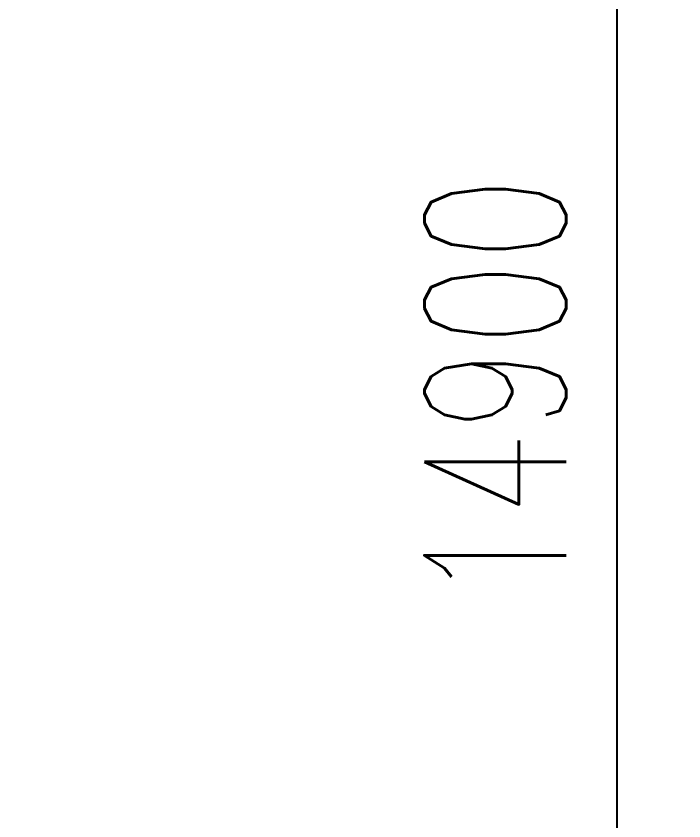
# Model space of a CAD drawing. Extents: x 220580 to 2027826, y -309201 to 71987.
# Drawn here: x 1043420 to 1045773, y -171747 to -168911 of the extents above; entities that cross this region are included whole.
import ezdxf

# ---------------------------------------------------------------- set-up
doc = ezdxf.new("R2010")
doc.units = 0
doc.layers.add('DIM', color=173, linetype='Continuous')
doc.styles.add('DHTEXT-1', font='ROMANS.shx', dxfattribs={"width": 0.7, "bigfont": 'CHINESE.shx'})
doc.dimstyles.new('ZN3', dxfattribs={"dimscale": 3, "dimtxt": 2.5, "dimasz": 1.5, "dimexe": 1, "dimexo": 2, "dimgap": 0.9, "dimtad": 1, "dimdec": 0, "dimdsep": 46, "dimtxsty": 'DHTEXT-1', "dimblk": 'ARCHTICK', "dimcen": 2.5, "dimclrd": 173, "dimclre": 173, "dimclrt": 7, "dimazin": 2, "dimtfac": 1, "dimtix": 1, "dimtmove": 2, "dimatfit": 3, "dimfxl": 0, "dimarcsym": 0})

# ---------------------------------------------------------------- blocks, each defined once
blk = doc.blocks.new('_ArchTick')
at = {"color": 0, "linetype": 'ByBlock', "const_width": 0.4}
blk.add_lwpolyline([(-0.5, -0.5), (0.5, 0.5)], dxfattribs=at)
blk = doc.blocks.new('*D635')
at = {"layer": 'Defpoints', "color": 0, "ltscale": 30, "transparency": 16777216}
for p in [(1043320.5, -162776.4), (1045538.6, -162776.4), (1043320.5, -177676.4)]:
    blk.add_point(p, dxfattribs=at)
at = {"layer": 'DIM', "color": 173, "linetype": 'ByBlock', "lineweight": -2, "ltscale": 30, "transparency": 16777216}
for p, q in [((1043720.5, -162776.4), (1045738.6, -162776.4)), ((1045538.6, -177676.4), (1045538.6, -162776.4)), ((1043720.5, -177676.4), (1045738.6, -177676.4))]:
    blk.add_line(p, q, dxfattribs=at)
at = {"layer": 'DIM', "color": 173, "lineweight": -2, "ltscale": 30, "transparency": 16777216, "xscale": 300, "yscale": 300, "zscale": 300}
for p, rotation in [((1045538.6, -162776.4), 90), ((1045538.6, -177676.4), 270)]:
    blk.add_blockref('_ArchTick', p, dxfattribs=dict(at, rotation=rotation))
at = {"layer": 'DIM', "color": 7, "ltscale": 30, "transparency": 16777216, "insert": (1045108.6, -170226.4), "char_height": 500, "attachment_point": 5, "rotation": 90, "style": 'DHTEXT-1'}
blk.add_mtext('14900', dxfattribs=at)
blk = doc.blocks.new('*D639')
at = {"layer": 'Defpoints', "color": 0, "ltscale": 30, "transparency": 16777216}
for p in [(1044221.1, -159976.4), (1046705.2, -159976.4), (1044221.1, -177976.4)]:
    blk.add_point(p, dxfattribs=at)
at = {"layer": 'DIM', "color": 173, "linetype": 'ByBlock', "lineweight": -2, "ltscale": 30, "transparency": 16777216}
for p, q in [((1044621.1, -159976.4), (1046905.2, -159976.4)), ((1046705.2, -177976.4), (1046705.2, -159976.4)), ((1044621.1, -177976.4), (1046905.2, -177976.4))]:
    blk.add_line(p, q, dxfattribs=at)
at = {"layer": 'DIM', "color": 173, "lineweight": -2, "ltscale": 30, "transparency": 16777216, "xscale": 300, "yscale": 300, "zscale": 300}
for p, rotation in [((1046705.2, -159976.4), 90), ((1046705.2, -177976.4), 270)]:
    blk.add_blockref('_ArchTick', p, dxfattribs=dict(at, rotation=rotation))
at = {"layer": 'DIM', "color": 7, "ltscale": 30, "transparency": 16777216, "insert": (1046275.2, -168976.4), "char_height": 500, "attachment_point": 5, "rotation": 90, "style": 'DHTEXT-1'}
blk.add_mtext('18000', dxfattribs=at)

msp = doc.modelspace()

# ---------------------------------------------------------------- dimensions: what is measured, and where the dimension line sits
at = {"layer": 'DIM', "ltscale": 30}
for p1, p2, distance, picture, middle in [((1044221.1, -177976.4), (1044221.1, -159976.4), -2484.1, '*D639', (1046275.2, -168976.4)), ((1043320.5, -177676.4), (1043320.5, -162776.4), -2218.1, '*D635', (1045108.6, -170226.4))]:
    dim = msp.add_aligned_dim(p1=p1, p2=p2, distance=distance, dimstyle='ZN3', override={"dimscale": 200}, dxfattribs=at)
    dim.commit()
    dim.dimension.update_dxf_attribs({"geometry": picture, "text_midpoint": middle})

doc.saveas('drawing.dxf')
